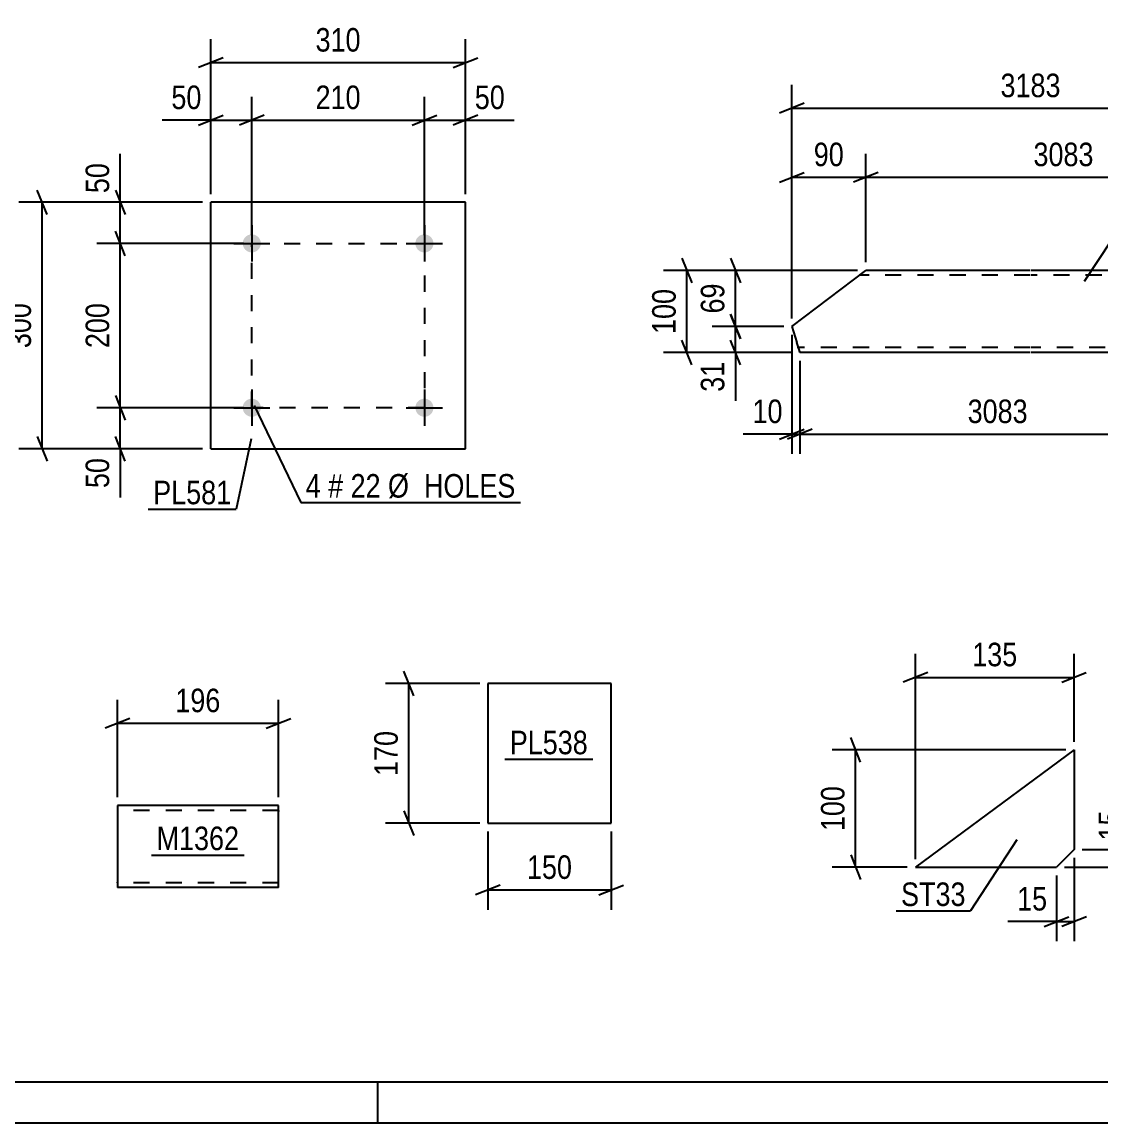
# Model space of a CAD drawing. Header units: millimetres. Extents: x 0 to 841, y 0 to 594.
# Drawn here: x 167.7 to 299, y 0 to 134 of the extents above; entities that cross this region are included whole.
import ezdxf

# ---------------------------------------------------------------- set-up
doc = ezdxf.new("R2010")
doc.units = ezdxf.units.MM
doc.linetypes.add('DXK_LINE_DOT2', pattern=[3.9198, 1.9599, -1.9599])
doc.styles.add('Arial Narrow', font='ARIALN.TTF', dxfattribs={"height": 0.2})

# ---------------------------------------------------------------- blocks, each defined once
blk = doc.blocks.new('Unknown-318894934-1133')
at = {"color": 5, "linetype": 'Continuous'}
for p, q in [((5, 5), (836, 5)), ((211, 0), (211, 5)), ((0, 0), (841, 0))]:
    blk.add_line(p, q, dxfattribs=at)
blk = doc.blocks.new('Part-318894934-2197 - 2183')
at = {"color": 2, "linetype": 'Continuous'}
for p, q in [((239.39, 53.49), (224.39, 53.49)), ((224.39, 53.49), (224.39, 36.49)), ((239.39, 36.49), (239.39, 53.49)), ((224.39, 36.49), (239.39, 36.49))]:
    blk.add_line(p, q, dxfattribs=at)
blk = doc.blocks.new('Part-318894934-1834 - 1818')
at = {"color": 2, "linetype": 'Continuous'}
for p, q in [((295.69, 45.41), (276.41, 31.13)), ((295.69, 45.41), (295.7, 33.27)), ((295.7, 33.27), (293.55, 31.13)), ((276.41, 31.13), (293.55, 31.13))]:
    blk.add_line(p, q, dxfattribs=at)
blk = doc.blocks.new('Part-318894934-5851 - 5845')
at = {"color": 2, "linetype": 'Continuous'}
for p, q in [((261.37, 96.93), (270.36, 103.78)), ((290.36, 103.78), (270.36, 103.78)), ((318.47, 103.78), (290.46, 103.78)), ((318.47, 103.78), (319.45, 100.64)), ((319.45, 100.64), (310.46, 93.78)), ((261.37, 96.93), (261.97, 94.98)), ((262.24, 94.13), (261.97, 94.98)), ((262.32, 93.87), (262.24, 94.13)), ((262.35, 93.78), (262.32, 93.87)), ((290.36, 93.78), (262.35, 93.78)), ((310.46, 93.78), (290.46, 93.78))]:
    blk.add_line(p, q, dxfattribs=at)
at = {"color": 7, "linetype": 'DXK_LINE_DOT2'}
for p, q in [((290.36, 103.18), (269.57, 103.18)), ((318.66, 103.18), (290.46, 103.18)), ((262.12, 94.52), (261.97, 94.98)), ((262.24, 94.13), (262.15, 94.43)), ((290.36, 94.38), (262.16, 94.38)), ((311.25, 94.38), (290.46, 94.38))]:
    blk.add_line(p, q, dxfattribs=at)
blk = doc.blocks.new('Part-318894934-6145 - 6141')
at = {"color": 2, "linetype": 'Continuous'}
for p, q in [((198.91, 38.65), (179.31, 38.65)), ((179.31, 38.65), (179.31, 28.65)), ((198.91, 28.65), (198.91, 38.65)), ((198.91, 28.65), (179.31, 28.65))]:
    blk.add_line(p, q, dxfattribs=at)
at = {"color": 7, "linetype": 'DXK_LINE_DOT2'}
for p, q in [((198.91, 38.05), (179.31, 38.05)), ((198.91, 38.01), (198.91, 38.05)), ((198.91, 38.05), (198.91, 38.01)), ((198.91, 37.91), (198.91, 38.01)), ((198.91, 38.01), (198.91, 37.91)), ((179.31, 29.25), (179.31, 29.3)), ((198.91, 29.25), (179.31, 29.25))]:
    blk.add_line(p, q, dxfattribs=at)
blk = doc.blocks.new('Bolt-318894934-6195 - 6161')
at = {"linetype": 'Continuous'}
for points in [[(196.76, 107.06, -1), (194.56, 107.06, -1)], [(217.76, 107.06, -1), (215.56, 107.06, -1)]]:
    blk.add_hatch(color=1, dxfattribs=at).paths.add_polyline_path(points)
at = {"color": 1, "linetype": 'Continuous'}
for p, q in [((195.66, 109.26), (195.66, 104.86)), ((216.66, 109.26), (216.66, 104.86)), ((193.46, 107.06), (197.86, 107.06)), ((214.46, 107.06), (218.86, 107.06))]:
    blk.add_line(p, q, dxfattribs=at)
blk = doc.blocks.new('Bolt-318894934-6200 - 6161')
at = {"linetype": 'Continuous'}
for points in [[(196.76, 87.06, -1), (194.56, 87.06, -1)], [(217.76, 87.06, -1), (215.56, 87.06, -1)]]:
    blk.add_hatch(color=1, dxfattribs=at).paths.add_polyline_path(points)
at = {"color": 1, "linetype": 'Continuous'}
for p, q in [((195.66, 89.26), (195.66, 84.86)), ((216.66, 89.26), (216.66, 84.86)), ((193.46, 87.06), (197.86, 87.06)), ((214.46, 87.06), (218.86, 87.06))]:
    blk.add_line(p, q, dxfattribs=at)
blk = doc.blocks.new('Part-318894934-6205 - 6161')
at = {"color": 2, "linetype": 'Continuous'}
for p, q in [((190.66, 82.06), (190.66, 112.06)), ((221.66, 112.06), (190.66, 112.06)), ((221.66, 82.06), (221.66, 112.06)), ((190.66, 82.06), (221.66, 82.06))]:
    blk.add_line(p, q, dxfattribs=at)
blk = doc.blocks.new('Rectangle-318894934-6314 - 6161')
at = {"color": 1, "linetype": 'DXK_LINE_DOT2'}
blk.add_lwpolyline([(195.66, 107.06), (216.66, 107.06), (216.66, 87.06), (195.66, 87.06), (195.66, 107.06)], close=True, dxfattribs=at)
blk = doc.blocks.new('StraightDimension-318894934-2199 - 2183')
at = {"color": 7, "linetype": 'Continuous'}
for p, q in [((224.39, 35.49), (224.39, 25.96)), ((239.39, 35.49), (239.39, 25.96)), ((225.89, 28.96), (222.89, 27.76)), ((224.39, 28.36), (239.39, 28.36)), ((237.89, 27.76), (240.89, 28.96))]:
    blk.add_line(p, q, dxfattribs=at)
at = {"color": 0}
blk.add_wipeout([(235.23, 29.11), (235.23, 33.31), (228.54, 33.31), (228.54, 29.11)], dxfattribs=at)
at = {"color": 3, "style": 'Arial Narrow'}
blk.add_text('150', height=2.863, dxfattribs=at).set_placement((229.14, 29.71))
blk = doc.blocks.new('StraightDimension-318894934-2210 - 2183')
at = {"color": 7, "linetype": 'Continuous'}
for p, q in [((215.37, 51.99), (214.17, 54.99)), ((223.39, 53.49), (211.92, 53.49)), ((214.77, 36.49), (214.77, 53.49)), ((214.17, 37.99), (215.37, 34.99)), ((223.39, 36.49), (211.92, 36.49))]:
    blk.add_line(p, q, dxfattribs=at)
at = {"color": 0}
blk.add_wipeout([(214.02, 48.33), (209.82, 48.33), (209.82, 41.64), (214.02, 41.64)], dxfattribs=at)
at = {"color": 3, "style": 'Arial Narrow'}
blk.add_text('170', height=2.863, rotation=90.0002, dxfattribs=at).set_placement((213.42, 42.24))
blk = doc.blocks.new('StraightDimension-318894934-1878 - 1818')
at = {"color": 7, "linetype": 'Continuous'}
for p, q in [((302.89, 33.27), (302.89, 39.18)), ((302.89, 33.27), (302.89, 39.18)), ((302.29, 34.77), (303.49, 31.77)), ((296.7, 33.27), (305.29, 33.27)), ((303.49, 29.63), (302.29, 32.63)), ((302.89, 31.13), (302.89, 33.27)), ((294.55, 31.13), (305.29, 31.13))]:
    blk.add_line(p, q, dxfattribs=at)
at = {"color": 0}
blk.add_wipeout([(302.14, 38.65), (297.94, 38.65), (297.94, 33.79), (302.14, 33.79)], dxfattribs=at)
at = {"color": 3, "style": 'Arial Narrow'}
blk.add_text('15', height=2.863, rotation=90.0002, dxfattribs=at).set_placement((301.54, 34.39))
blk = doc.blocks.new('StraightDimension-318894934-1854 - 1818')
at = {"color": 7, "linetype": 'Continuous'}
for p, q in [((276.41, 32.13), (276.41, 57.09)), ((295.69, 46.41), (295.69, 57.09)), ((277.91, 54.84), (274.91, 53.64)), ((276.41, 54.24), (295.69, 54.24)), ((294.19, 53.64), (297.19, 54.84))]:
    blk.add_line(p, q, dxfattribs=at)
at = {"color": 0}
blk.add_wipeout([(289.39, 54.99), (289.39, 59.19), (282.71, 59.19), (282.71, 54.99)], dxfattribs=at)
at = {"color": 3, "style": 'Arial Narrow'}
blk.add_text('135', height=2.863, dxfattribs=at).set_placement((283.31, 55.59))
blk = doc.blocks.new('StraightDimension-318894934-1866 - 1818')
at = {"color": 7, "linetype": 'Continuous'}
for p, q in [((269.72, 43.91), (268.52, 46.91)), ((294.69, 45.41), (266.27, 45.41)), ((269.12, 31.13), (269.12, 45.41)), ((268.52, 32.63), (269.72, 29.63)), ((275.41, 31.13), (266.27, 31.13))]:
    blk.add_line(p, q, dxfattribs=at)
at = {"color": 0}
blk.add_wipeout([(268.37, 41.61), (264.17, 41.61), (264.17, 34.93), (268.37, 34.93)], dxfattribs=at)
at = {"color": 3, "style": 'Arial Narrow'}
blk.add_text('100', height=2.863, rotation=90.0002, dxfattribs=at).set_placement((267.77, 35.53))
blk = doc.blocks.new('StraightDimension-318894934-1836 - 1818')
at = {"color": 7, "linetype": 'Continuous'}
for p, q in [((295.7, 32.27), (295.7, 22.11)), ((293.55, 30.13), (293.55, 22.11)), ((293.55, 24.51), (287.65, 24.51)), ((293.55, 24.51), (287.65, 24.51)), ((292.05, 23.91), (295.05, 25.11)), ((293.55, 24.51), (295.7, 24.51)), ((297.2, 25.11), (294.2, 23.91))]:
    blk.add_line(p, q, dxfattribs=at)
at = {"color": 0}
blk.add_wipeout([(293.03, 25.26), (293.03, 29.46), (288.17, 29.46), (288.17, 25.26)], dxfattribs=at)
at = {"color": 3, "style": 'Arial Narrow'}
blk.add_text('15', height=2.863, dxfattribs=at).set_placement((288.77, 25.86))
blk = doc.blocks.new('StraightDimension-318894934-5941 - 5845')
at = {"color": 7, "linetype": 'Continuous'}
for p, q in [((270.36, 104.78), (270.36, 117.96)), ((318.47, 104.78), (318.47, 117.96)), ((271.86, 115.71), (268.86, 114.51)), ((316.97, 114.51), (319.97, 115.71)), ((270.36, 115.11), (318.47, 115.11))]:
    blk.add_line(p, q, dxfattribs=at)
at = {"color": 0}
blk.add_wipeout([(298.67, 115.86), (298.67, 120.06), (290.16, 120.06), (290.16, 115.86)], dxfattribs=at)
at = {"color": 3, "style": 'Arial Narrow'}
blk.add_text('3083', height=2.863, dxfattribs=at).set_placement((290.76, 116.46))
blk = doc.blocks.new('StraightDimension-318894934-5854 - 5845')
at = {"color": 7, "linetype": 'Continuous'}
for p, q in [((261.37, 97.93), (261.37, 126.36)), ((319.45, 101.64), (319.45, 126.36)), ((262.87, 124.11), (259.87, 122.91)), ((261.37, 123.51), (319.45, 123.51)), ((317.95, 122.91), (320.95, 124.11))]:
    blk.add_line(p, q, dxfattribs=at)
at = {"color": 0}
blk.add_wipeout([(294.67, 124.26), (294.67, 128.46), (286.15, 128.46), (286.15, 124.26)], dxfattribs=at)
at = {"color": 3, "style": 'Arial Narrow'}
blk.add_text('3183', height=2.863, dxfattribs=at).set_placement((286.75, 124.86))
blk = doc.blocks.new('StraightDimension-318894934-5906 - 5845')
at = {"color": 7, "linetype": 'Continuous'}
for p, q in [((261.37, 95.93), (261.37, 81.44)), ((262.35, 92.78), (262.35, 81.44)), ((259.87, 83.24), (262.87, 84.44)), ((263.85, 84.44), (260.85, 83.24)), ((261.37, 83.84), (255.46, 83.84)), ((261.37, 83.84), (255.46, 83.84)), ((261.37, 83.84), (262.35, 83.84))]:
    blk.add_line(p, q, dxfattribs=at)
at = {"color": 0}
blk.add_wipeout([(260.84, 84.59), (260.84, 88.79), (255.98, 88.79), (255.98, 84.59)], dxfattribs=at)
at = {"color": 3, "style": 'Arial Narrow'}
blk.add_text('10', height=2.863, dxfattribs=at).set_placement((256.58, 85.19))
blk = doc.blocks.new('StraightDimension-318894934-6081 - 5845')
at = {"color": 7, "linetype": 'Continuous'}
for p, q in [((247.98, 105.28), (249.18, 102.28)), ((269.36, 103.78), (245.73, 103.78)), ((248.58, 93.78), (248.58, 103.78)), ((249.18, 92.28), (247.98, 95.28)), ((261.35, 93.78), (245.73, 93.78))]:
    blk.add_line(p, q, dxfattribs=at)
at = {"color": 0}
blk.add_wipeout([(247.83, 102.12), (243.63, 102.12), (243.63, 95.44), (247.83, 95.44)], dxfattribs=at)
at = {"color": 3, "style": 'Arial Narrow'}
blk.add_text('100', height=2.863, rotation=90.0002, dxfattribs=at).set_placement((247.23, 96.04))
blk = doc.blocks.new('StraightDimension-318894934-5882 - 5845')
at = {"color": 7, "linetype": 'Continuous'}
for p, q in [((262.35, 92.78), (262.35, 81.44)), ((310.46, 92.78), (310.46, 81.44)), ((263.85, 84.44), (260.85, 83.24)), ((308.96, 83.24), (311.96, 84.44)), ((262.35, 83.84), (310.46, 83.84))]:
    blk.add_line(p, q, dxfattribs=at)
at = {"color": 0}
blk.add_wipeout([(290.66, 84.59), (290.66, 88.79), (282.15, 88.79), (282.15, 84.59)], dxfattribs=at)
at = {"color": 3, "style": 'Arial Narrow'}
blk.add_text('3083', height=2.863, dxfattribs=at).set_placement((282.75, 85.19))
blk = doc.blocks.new('StraightDimension-318894934-5965 - 5845')
at = {"color": 7, "linetype": 'Continuous'}
for p, q in [((261.37, 97.93), (261.37, 117.96)), ((270.36, 104.78), (270.36, 117.96)), ((259.87, 114.51), (262.87, 115.71)), ((271.86, 115.71), (268.86, 114.51)), ((261.37, 115.11), (270.36, 115.11))]:
    blk.add_line(p, q, dxfattribs=at)
at = {"color": 0}
blk.add_wipeout([(268.29, 115.86), (268.29, 120.06), (263.43, 120.06), (263.43, 115.86)], dxfattribs=at)
at = {"color": 3, "style": 'Arial Narrow'}
blk.add_text('90', height=2.863, dxfattribs=at).set_placement((264.03, 116.46))
blk = doc.blocks.new('StraightDimension-318894934-5983 - 5845')
at = {"color": 7, "linetype": 'Continuous'}
for p, q in [((253.9, 98.43), (255.1, 95.43)), ((260.37, 96.93), (251.65, 96.93)), ((254.5, 93.78), (254.5, 96.93)), ((255.1, 92.28), (253.9, 95.28)), ((261.35, 93.78), (251.65, 93.78)), ((254.5, 93.78), (254.5, 87.88)), ((254.5, 93.78), (254.5, 87.88))]:
    blk.add_line(p, q, dxfattribs=at)
at = {"color": 0}
blk.add_wipeout([(253.75, 93.26), (249.55, 93.26), (249.55, 88.4), (253.75, 88.4)], dxfattribs=at)
at = {"color": 3, "style": 'Arial Narrow'}
blk.add_text('31', height=2.863, rotation=90.0002, dxfattribs=at).set_placement((253.15, 89))
blk = doc.blocks.new('StraightDimension-318894934-6007 - 5845')
at = {"color": 7, "linetype": 'Continuous'}
for p, q in [((253.9, 105.28), (255.1, 102.28)), ((269.36, 103.78), (251.65, 103.78)), ((254.5, 96.93), (254.5, 103.78)), ((255.1, 95.43), (253.9, 98.43)), ((260.37, 96.93), (251.65, 96.93))]:
    blk.add_line(p, q, dxfattribs=at)
at = {"color": 0}
blk.add_wipeout([(253.75, 102.78), (249.55, 102.78), (249.55, 97.93), (253.75, 97.93)], dxfattribs=at)
at = {"color": 3, "style": 'Arial Narrow'}
blk.add_text('69', height=2.863, rotation=90.0002, dxfattribs=at).set_placement((253.15, 98.53))
blk = doc.blocks.new('StraightDimension-318894934-6147 - 6141')
at = {"color": 7, "linetype": 'Continuous'}
for p, q in [((179.31, 39.65), (179.31, 51.5)), ((198.91, 39.65), (198.91, 51.5)), ((180.81, 49.25), (177.81, 48.05)), ((179.31, 48.65), (198.91, 48.65)), ((197.41, 48.05), (200.41, 49.25))]:
    blk.add_line(p, q, dxfattribs=at)
at = {"color": 0}
blk.add_wipeout([(192.45, 49.4), (192.45, 53.6), (185.76, 53.6), (185.76, 49.4)], dxfattribs=at)
at = {"color": 3, "style": 'Arial Narrow'}
blk.add_text('196', height=2.863, dxfattribs=at).set_placement((186.36, 50))
blk = doc.blocks.new('StraightDimension-318894934-6218 - 6161')
at = {"color": 7, "linetype": 'Continuous'}
for p, q in [((170.75, 110.56), (169.55, 113.56)), ((189.66, 112.06), (167.3, 112.06)), ((170.15, 82.06), (170.15, 112.06)), ((169.55, 83.56), (170.75, 80.56)), ((189.66, 82.06), (167.3, 82.06))]:
    blk.add_line(p, q, dxfattribs=at)
at = {"color": 0}
blk.add_wipeout([(169.4, 100.4), (165.2, 100.4), (165.2, 93.71), (169.4, 93.71)], dxfattribs=at)
at = {"color": 3, "style": 'Arial Narrow'}
blk.add_text('300', height=2.863, rotation=90.0002, dxfattribs=at).set_placement((168.8, 94.31))
blk = doc.blocks.new('StraightDimension-318894934-6207 - 6161')
at = {"color": 7, "linetype": 'Continuous'}
for p, q in [((190.66, 113.06), (190.66, 131.91)), ((221.66, 113.06), (221.66, 131.91)), ((192.16, 129.66), (189.16, 128.46)), ((190.66, 129.06), (221.66, 129.06)), ((220.16, 128.46), (223.16, 129.66))]:
    blk.add_line(p, q, dxfattribs=at)
at = {"color": 0}
blk.add_wipeout([(209.5, 129.81), (209.5, 134.01), (202.82, 134.01), (202.82, 129.81)], dxfattribs=at)
at = {"color": 3, "style": 'Arial Narrow'}
blk.add_text('310', height=2.863, dxfattribs=at).set_placement((203.42, 130.41))
blk = doc.blocks.new('StraightDimension-318894934-6229 - 6161')
at = {"color": 7, "linetype": 'Continuous'}
for p, q in [((179.06, 88.56), (180.26, 85.56)), ((194.66, 87.06), (176.81, 87.06)), ((179.66, 82.06), (179.66, 87.06)), ((180.26, 80.56), (179.06, 83.56)), ((189.66, 82.06), (176.81, 82.06)), ((179.66, 82.06), (179.66, 76.15)), ((179.66, 82.06), (179.66, 76.15))]:
    blk.add_line(p, q, dxfattribs=at)
at = {"color": 0}
blk.add_wipeout([(178.91, 81.53), (174.71, 81.53), (174.71, 76.68), (178.91, 76.68)], dxfattribs=at)
at = {"color": 3, "style": 'Arial Narrow'}
blk.add_text('50', height=2.863, rotation=90.0002, dxfattribs=at).set_placement((178.31, 77.28))
blk = doc.blocks.new('StraightDimension-318894934-6242 - 6161')
at = {"color": 7, "linetype": 'Continuous'}
for p, q in [((180.26, 105.56), (179.06, 108.56)), ((194.66, 107.06), (176.81, 107.06)), ((179.66, 87.06), (179.66, 107.06)), ((179.06, 88.56), (180.26, 85.56)), ((194.66, 87.06), (176.81, 87.06))]:
    blk.add_line(p, q, dxfattribs=at)
at = {"color": 0}
blk.add_wipeout([(178.91, 100.4), (174.71, 100.4), (174.71, 93.72), (178.91, 93.72)], dxfattribs=at)
at = {"color": 3, "style": 'Arial Narrow'}
blk.add_text('200', height=2.863, rotation=90.0002, dxfattribs=at).set_placement((178.31, 94.32))
blk = doc.blocks.new('StraightDimension-318894934-6258 - 6161')
at = {"color": 7, "linetype": 'Continuous'}
for p, q in [((179.66, 112.06), (179.66, 117.96)), ((179.66, 112.06), (179.66, 117.96)), ((179.06, 113.56), (180.26, 110.56)), ((189.66, 112.06), (176.81, 112.06)), ((179.66, 107.06), (179.66, 112.06)), ((180.26, 105.56), (179.06, 108.56)), ((194.66, 107.06), (176.81, 107.06))]:
    blk.add_line(p, q, dxfattribs=at)
at = {"color": 0}
blk.add_wipeout([(178.91, 117.44), (174.71, 117.44), (174.71, 112.58), (178.91, 112.58)], dxfattribs=at)
at = {"color": 3, "style": 'Arial Narrow'}
blk.add_text('50', height=2.863, rotation=90.0002, dxfattribs=at).set_placement((178.31, 113.18))
blk = doc.blocks.new('StraightDimension-318894934-6272 - 6161')
at = {"color": 7, "linetype": 'Continuous'}
for p, q in [((190.66, 113.06), (190.66, 124.91)), ((195.66, 108.06), (195.66, 124.91)), ((190.66, 122.06), (184.76, 122.06)), ((190.66, 122.06), (184.76, 122.06)), ((189.16, 121.46), (192.16, 122.66)), ((190.66, 122.06), (195.66, 122.06)), ((197.16, 122.66), (194.16, 121.46))]:
    blk.add_line(p, q, dxfattribs=at)
at = {"color": 0}
blk.add_wipeout([(190.14, 122.81), (190.14, 127.01), (185.28, 127.01), (185.28, 122.81)], dxfattribs=at)
at = {"color": 3, "style": 'Arial Narrow'}
blk.add_text('50', height=2.863, dxfattribs=at).set_placement((185.88, 123.41))
blk = doc.blocks.new('StraightDimension-318894934-6285 - 6161')
at = {"color": 7, "linetype": 'Continuous'}
for p, q in [((195.66, 108.06), (195.66, 124.91)), ((216.66, 108.06), (216.66, 124.91)), ((197.16, 122.66), (194.16, 121.46)), ((195.66, 122.06), (216.66, 122.06)), ((215.16, 121.46), (218.16, 122.66))]:
    blk.add_line(p, q, dxfattribs=at)
at = {"color": 0}
blk.add_wipeout([(209.5, 122.81), (209.5, 127.01), (202.82, 127.01), (202.82, 122.81)], dxfattribs=at)
at = {"color": 3, "style": 'Arial Narrow'}
blk.add_text('210', height=2.863, dxfattribs=at).set_placement((203.42, 123.41))
blk = doc.blocks.new('StraightDimension-318894934-6301 - 6161')
at = {"color": 7, "linetype": 'Continuous'}
for p, q in [((216.66, 108.06), (216.66, 124.91)), ((221.66, 113.06), (221.66, 124.91)), ((215.16, 121.46), (218.16, 122.66)), ((216.66, 122.06), (221.66, 122.06)), ((223.16, 122.66), (220.16, 121.46)), ((221.66, 122.06), (227.57, 122.06)), ((221.66, 122.06), (227.57, 122.06))]:
    blk.add_line(p, q, dxfattribs=at)
at = {"color": 0}
blk.add_wipeout([(227.04, 122.81), (227.04, 127.01), (222.19, 127.01), (222.19, 122.81)], dxfattribs=at)
at = {"color": 3, "style": 'Arial Narrow'}
blk.add_text('50', height=2.863, dxfattribs=at).set_placement((222.79, 123.41))
blk = doc.blocks.new('Mark-318894934-2195 - 2183')
at = {"color": 0}
blk.add_wipeout([(236.55, 44.88), (236.55, 47.88), (227.05, 47.88), (227.05, 44.88)], dxfattribs=at)
blk.add_wipeout([(236.55, 44.88), (236.55, 47.88), (227.05, 47.88), (227.05, 44.88)], dxfattribs=at)
at = {"color": 30, "linetype": 'Continuous'}
blk.add_line((226.45, 44.28), (237.15, 44.28), dxfattribs=at)
at = {"color": 3, "style": 'Arial Narrow'}
blk.add_text('PL538', height=2.863, dxfattribs=at).set_placement((227.05, 44.88))
blk = doc.blocks.new('Mark-318894934-1830 - 1818')
at = {"color": 0}
blk.add_wipeout([(282.5, 26.41), (282.5, 29.41), (274.65, 29.41), (274.65, 26.41)], dxfattribs=at)
blk.add_wipeout([(282.5, 26.41), (282.5, 29.41), (274.65, 29.41), (274.65, 26.41)], dxfattribs=at)
at = {"color": 30, "linetype": 'Continuous'}
for p in [(288.73, 34.47), (274.05, 25.81)]:
    blk.add_line(p, (283.1, 25.81), dxfattribs=at)
at = {"color": 3, "style": 'Arial Narrow'}
blk.add_text('ST33', height=2.863, dxfattribs=at).set_placement((274.65, 26.41))
blk = doc.blocks.new('Mark-318894934-5847 - 5845')
at = {"color": 0}
blk.add_wipeout([(309.03, 107.97), (309.03, 110.97), (300.8, 110.97), (300.8, 107.97)], dxfattribs=at)
blk.add_wipeout([(309.03, 107.97), (309.03, 110.97), (300.8, 110.97), (300.8, 107.97)], dxfattribs=at)
at = {"color": 30, "linetype": 'Continuous'}
for p, q in [((296.98, 102.45), (300.2, 107.37)), ((300.2, 107.37), (309.63, 107.37))]:
    blk.add_line(p, q, dxfattribs=at)
at = {"color": 3, "style": 'Arial Narrow'}
blk.add_text('M221', height=2.863, dxfattribs=at).set_placement((300.8, 107.97))
blk = doc.blocks.new('Mark-318894934-6143 - 6141')
at = {"color": 0}
blk.add_wipeout([(194.13, 33.21), (194.13, 36.21), (184.08, 36.21), (184.08, 33.21)], dxfattribs=at)
blk.add_wipeout([(194.13, 33.21), (194.13, 36.21), (184.08, 36.21), (184.08, 33.21)], dxfattribs=at)
at = {"color": 30, "linetype": 'Continuous'}
blk.add_line((183.48, 32.61), (194.73, 32.61), dxfattribs=at)
at = {"color": 3, "style": 'Arial Narrow'}
blk.add_text('M1362', height=2.863, dxfattribs=at).set_placement((184.08, 33.21))
blk = doc.blocks.new('MarkSet-318894934-6361 - 6161')
at = {"color": 0}
for points in [[(204.05, 76.12), (204.05, 79.12), (202.22, 79.12), (202.22, 76.12)], [(206.78, 76.12), (206.78, 79.12), (204.95, 79.12), (204.95, 76.12)], [(211.33, 76.12), (211.33, 79.12), (207.68, 79.12), (207.68, 76.12)], [(227.76, 76.12), (227.76, 79.12), (212.23, 79.12), (212.23, 76.12)]]:
    blk.add_wipeout(points, dxfattribs=at)
for points in [[(204.05, 76.12), (204.05, 79.12), (202.22, 79.12), (202.22, 76.12)], [(206.78, 76.12), (206.78, 79.12), (204.95, 79.12), (204.95, 76.12)], [(211.33, 76.12), (211.33, 79.12), (207.68, 79.12), (207.68, 76.12)], [(227.76, 76.12), (227.76, 79.12), (212.23, 79.12), (212.23, 76.12)]]:
    blk.add_wipeout(points, dxfattribs=at)
at = {"color": 7, "linetype": 'Continuous'}
for p, q in [((195.94, 87.34), (201.62, 75.52)), ((201.62, 75.52), (228.36, 75.52))]:
    blk.add_line(p, q, dxfattribs=at)
at = {"color": 3, "style": 'Arial Narrow'}
for s, height, p in [('Ø  HOLES', 2.863, (212.23, 76.12)), ('4', 2.86, (202.22, 76.12)), ('#', 2.86, (204.95, 76.12)), ('22', 2.863, (207.68, 76.12))]:
    blk.add_text(s, height=height, dxfattribs=at).set_placement(p)
blk = doc.blocks.new('Mark-318894934-6201 - 6161')
at = {"color": 0}
blk.add_wipeout([(193.17, 75.31), (193.17, 78.31), (183.67, 78.31), (183.67, 75.31)], dxfattribs=at)
blk.add_wipeout([(193.17, 75.31), (193.17, 78.31), (183.67, 78.31), (183.67, 75.31)], dxfattribs=at)
at = {"color": 30, "linetype": 'Continuous'}
for p in [(195.6, 83.26), (183.07, 74.71)]:
    blk.add_line(p, (193.77, 74.71), dxfattribs=at)
at = {"color": 3, "style": 'Arial Narrow'}
blk.add_text('PL581', height=2.863, dxfattribs=at).set_placement((183.67, 75.31))

msp = doc.modelspace()

# ---------------------------------------------------------------- block references
for name in ['Unknown-318894934-1133', 'Part-318894934-6205 - 6161', 'Bolt-318894934-6195 - 6161', 'Rectangle-318894934-6314 - 6161', 'Part-318894934-5851 - 5845', 'Bolt-318894934-6200 - 6161', 'Part-318894934-2197 - 2183', 'Part-318894934-1834 - 1818', 'Part-318894934-6145 - 6141']:
    msp.add_blockref(name, (0, 0))

# ---------------------------------------------------------------- next in the draw order: block references
for name in ['StraightDimension-318894934-5941 - 5845', 'StraightDimension-318894934-6218 - 6161', 'StraightDimension-318894934-5906 - 5845', 'MarkSet-318894934-6361 - 6161', 'StraightDimension-318894934-6147 - 6141', 'Mark-318894934-2195 - 2183', 'StraightDimension-318894934-1878 - 1818', 'Mark-318894934-6143 - 6141', 'StraightDimension-318894934-2199 - 2183']:
    msp.add_blockref(name, (0, 0))

# ---------------------------------------------------------------- next in the draw order: block references
for name in ['StraightDimension-318894934-6207 - 6161', 'StraightDimension-318894934-5854 - 5845', 'StraightDimension-318894934-6229 - 6161', 'StraightDimension-318894934-1854 - 1818', 'StraightDimension-318894934-2210 - 2183']:
    msp.add_blockref(name, (0, 0))

# ---------------------------------------------------------------- next in the draw order: block references
for name in ['Mark-318894934-5847 - 5845', 'StraightDimension-318894934-6242 - 6161', 'StraightDimension-318894934-6081 - 5845', 'Mark-318894934-6201 - 6161', 'StraightDimension-318894934-1866 - 1818']:
    msp.add_blockref(name, (0, 0))

# ---------------------------------------------------------------- next in the draw order: block references
for name in ['StraightDimension-318894934-5965 - 5845', 'StraightDimension-318894934-6258 - 6161', 'StraightDimension-318894934-5882 - 5845', 'StraightDimension-318894934-1836 - 1818']:
    msp.add_blockref(name, (0, 0))

# ---------------------------------------------------------------- next in the draw order: block references
for name in ['StraightDimension-318894934-6272 - 6161', 'StraightDimension-318894934-5983 - 5845', 'Mark-318894934-1830 - 1818']:
    msp.add_blockref(name, (0, 0))

# ---------------------------------------------------------------- next in the draw order: block references
for name in ['StraightDimension-318894934-6285 - 6161', 'StraightDimension-318894934-6007 - 5845']:
    msp.add_blockref(name, (0, 0))

# ---------------------------------------------------------------- next in the draw order: block references
msp.add_blockref('StraightDimension-318894934-6301 - 6161', (0, 0))

doc.saveas('drawing.dxf')
